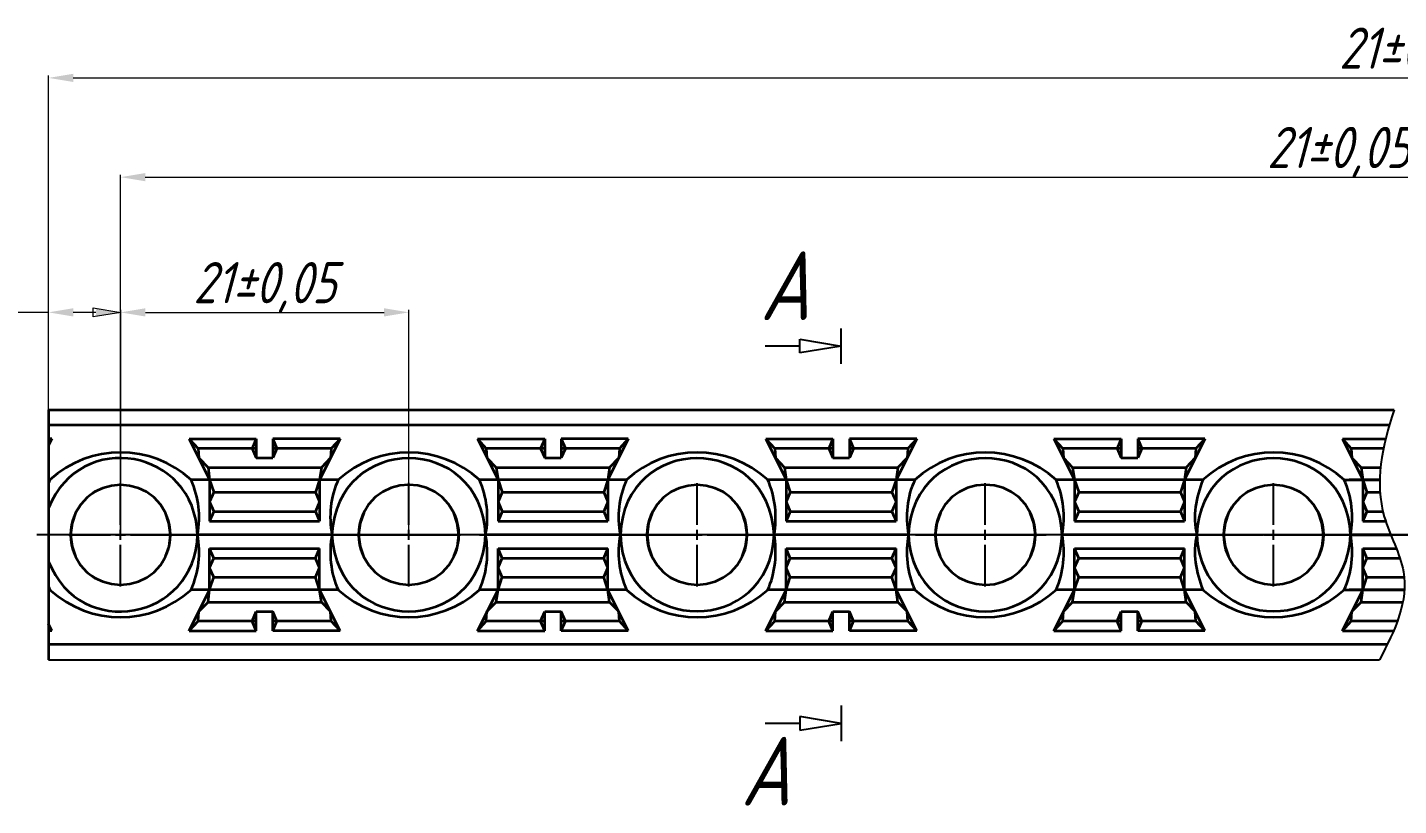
# Model space of a CAD drawing. Header units: millimetres. Extents: x 937859 to 970574, y 987894 to 996517.
# Drawn here: x 961983 to 962082.8, y 989675.7 to 989732.4 of the extents above; entities that cross this region are included whole.
import ezdxf

# ---------------------------------------------------------------- set-up
doc = ezdxf.new("R2010")
doc.units = ezdxf.units.MM
doc.header["$LTSCALE"] = 0.5
doc.linetypes.add('CENTER2', pattern=[28.575, 19.05, -3.175, 3.175, -3.175])
doc.layers.add('layer 1', color=7, linetype='Continuous')
doc.styles.get("Standard").update_dxf_attribs({"font": 'GOST_A.TTF', "oblique": 15})

msp = doc.modelspace()

# ---------------------------------------------------------------- linework, layer by layer
at = {"lineweight": 5}
for p, q in [((961984.508, 989695.514), (961984.508, 989728.907)), ((961986.308, 989728.727), (962192.57, 989728.727)), ((961989.747, 989695.52), (961989.747, 989721.677)), ((961991.547, 989721.497), (962176.843, 989721.497)), ((961984.508, 989711.651), (961975.422, 989711.651)), ((961984.508, 989695.514), (961984.508, 989711.831)), ((961987.958, 989711.651), (961986.308, 989711.651)), ((961987.758, 989711.985), (961989.758, 989711.651)), ((961987.758, 989711.318), (961987.758, 989711.985)), ((961989.758, 989711.651), (961987.758, 989711.318)), ((961989.758, 989695.52), (961989.758, 989711.831)), ((961989.758, 989695.52), (961989.758, 989711.831)), ((961991.558, 989711.651), (962008.935, 989711.651)), ((962010.735, 989695.52), (962010.735, 989711.831))]:
    msp.add_line(p, q, dxfattribs=at)
for p, q in [((962042.212, 989707.903), (962042.212, 989710.488)), ((962039.212, 989709.696), (962042.212, 989709.196)), ((962039.212, 989708.696), (962039.212, 989709.696)), ((962039.212, 989709.196), (962036.695, 989709.196)), ((962042.212, 989709.196), (962039.212, 989708.696)), ((962195.482, 989695.457), (961983.659, 989695.457)), ((961984.508, 989686.356), (962081.405, 989686.356)), ((962042.212, 989683.011), (962042.212, 989680.426)), ((962042.212, 989683.011), (962042.212, 989680.426)), ((962039.212, 989681.719), (962036.695, 989681.719)), ((962042.212, 989681.719), (962039.212, 989682.219)), ((962039.212, 989682.219), (962039.212, 989681.219)), ((962039.212, 989681.219), (962042.212, 989681.719))]:
    msp.add_line(p, q)
at = {"linetype": 'CENTER2'}
for p, q in [((961989.748, 989696.179), (961989.748, 989699.213)), ((962010.735, 989696.188), (962010.735, 989699.231)), ((962031.725, 989696.182), (962031.725, 989699.225)), ((962052.713, 989696.182), (962052.713, 989699.225)), ((962073.702, 989696.182), (962073.702, 989699.225)), ((961985.986, 989695.451), (961989.019, 989695.451)), ((961990.476, 989695.451), (962195.609, 989695.451)), ((962006.961, 989695.457), (962010.004, 989695.457)), ((962011.466, 989695.457), (962014.509, 989695.457)), ((962027.95, 989695.451), (962030.994, 989695.451)), ((962032.455, 989695.451), (962035.499, 989695.451)), ((962048.939, 989695.451), (962051.983, 989695.451)), ((962053.444, 989695.451), (962056.488, 989695.451)), ((962069.927, 989695.451), (962072.971, 989695.451)), ((962074.432, 989695.451), (962077.476, 989695.451)), ((961989.748, 989691.689), (961989.748, 989694.723)), ((962010.735, 989691.683), (962010.735, 989694.726)), ((962031.725, 989691.677), (962031.725, 989694.72)), ((962052.713, 989691.677), (962052.713, 989694.72)), ((962073.702, 989691.677), (962073.702, 989694.72))]:
    msp.add_line(p, q, dxfattribs=at)
at = {"linetype": 'Continuous'}
for p, q in [((961989.383, 989695.451), (961990.112, 989695.451)), ((961989.748, 989695.087), (961989.748, 989695.815)), ((962010.37, 989695.457), (962011.101, 989695.457)), ((962010.735, 989695.092), (962010.735, 989695.823)), ((962031.359, 989695.451), (962032.09, 989695.451)), ((962031.725, 989695.086), (962031.725, 989695.817)), ((962052.348, 989695.451), (962053.079, 989695.451)), ((962052.713, 989695.086), (962052.713, 989695.817)), ((962073.336, 989695.451), (962074.067, 989695.451)), ((962073.702, 989695.086), (962073.702, 989695.817))]:
    msp.add_line(p, q, dxfattribs=at)
for centre, radius in [((961989.748, 989695.451), 3.642), ((962010.735, 989695.457), 3.654), ((962031.725, 989695.451), 3.654), ((962052.713, 989695.451), 3.654), ((962073.702, 989695.451), 3.654)]:
    msp.add_circle(centre, radius)
msp.add_open_spline([(962082.47, 989704.546), (962081.603, 989701.901), (962080.722, 989697.876), (962084.14, 989692.002), (962082.565, 989688.507), (962081.405, 989686.356)], degree=3, knots=[2.289354, 2.289354, 2.289354, 2.289354, 10.200213, 14.429914, 21.153421, 21.153421, 21.153421, 21.153421])
at = {"lineweight": 5}
for points in [[(961986.308, 989729.027), (961986.308, 989728.427), (961984.508, 989728.727)], [(961991.547, 989721.797), (961991.547, 989721.197), (961989.747, 989721.497)], [(961986.308, 989711.951), (961986.308, 989711.351), (961984.508, 989711.651)], [(961987.958, 989711.951), (961987.958, 989711.351), (961989.758, 989711.651)], [(961991.558, 989711.951), (961991.558, 989711.351), (961989.758, 989711.651)], [(962008.935, 989711.951), (962008.935, 989711.351), (962010.735, 989711.651)]]:
    msp.add_solid(points, dxfattribs=at)
at = {"layer": 'layer 1', "lineweight": 35}
for points in [[(961984.508, 989704.546), (961984.508, 989704.546), (961984.508, 989695.451), (961984.508, 989686.356)], [(961984.508, 989704.546), (961984.508, 989704.546), (962059.031, 989704.546), (962082.47, 989704.546)], [(962082.126, 989703.436), (962058.31, 989703.436), (961984.508, 989703.436), (961984.508, 989703.436)], [(962082.126, 989703.436), (962058.31, 989703.436), (961984.508, 989703.436), (961984.508, 989703.436)], [(961984.74, 989702.442), (961984.74, 989702.442), (961984.508, 989702.442), (961984.508, 989702.442)], [(961984.74, 989702.442), (961984.74, 989702.442), (961984.508, 989702.187), (961984.508, 989702.187)], [(961984.74, 989702.442), (961984.74, 989702.442), (961984.508, 989701.956), (961984.508, 989701.956)], [(961994.754, 989702.442), (961994.754, 989702.442), (961999.634, 989702.442), (961999.634, 989702.442)], [(961994.754, 989702.442), (961994.754, 989702.442), (961995.402, 989701.748), (961995.402, 989701.748)], [(961994.754, 989702.442), (961994.754, 989702.442), (961996.234, 989699.458), (961996.234, 989699.458)], [(961999.634, 989702.442), (961999.634, 989702.442), (961999.333, 989701.748), (961999.333, 989701.748)], [(961999.634, 989702.442), (961999.634, 989702.442), (961999.634, 989701.054), (961999.634, 989701.054)], [(962005.74, 989702.442), (962005.74, 989702.442), (962000.836, 989702.442), (962000.836, 989702.442)], [(962000.836, 989702.442), (962000.836, 989702.442), (962000.836, 989701.054), (962000.836, 989701.054)], [(962000.836, 989702.442), (962000.836, 989702.442), (962001.137, 989701.748), (962001.137, 989701.748)], [(962005.74, 989702.442), (962005.74, 989702.442), (962004.236, 989699.458), (962004.236, 989699.458)], [(962005.74, 989702.442), (962005.74, 989702.442), (962005.092, 989701.748), (962005.092, 989701.748)], [(962016.332, 989695.457), (962015.957, 989702.89), (962005.516, 989702.883), (962005.138, 989695.457)], [(962015.731, 989702.442), (962015.731, 989702.442), (962020.634, 989702.442), (962020.634, 989702.442)], [(962015.731, 989702.442), (962015.731, 989702.442), (962016.378, 989701.748), (962016.378, 989701.748)], [(962015.731, 989702.442), (962015.731, 989702.442), (962017.234, 989699.458), (962017.234, 989699.458)], [(962020.634, 989702.442), (962020.634, 989702.442), (962020.333, 989701.748), (962020.333, 989701.748)], [(962020.634, 989702.442), (962020.634, 989702.442), (962020.634, 989701.054), (962020.634, 989701.054)], [(962026.716, 989702.442), (962026.716, 989702.442), (962021.837, 989702.442), (962021.837, 989702.442)], [(962021.837, 989702.442), (962021.837, 989702.442), (962021.837, 989701.054), (962021.837, 989701.054)], [(962021.837, 989702.442), (962021.837, 989702.442), (962022.137, 989701.748), (962022.137, 989701.748)], [(962026.716, 989702.442), (962026.716, 989702.442), (962025.236, 989699.458), (962025.236, 989699.458)], [(962026.716, 989702.442), (962026.716, 989702.442), (962026.069, 989701.748), (962026.069, 989701.748)], [(962037.332, 989695.457), (962036.985, 989702.876), (962026.444, 989702.886), (962026.138, 989695.457)], [(962036.731, 989702.442), (962036.731, 989702.442), (962041.611, 989702.442), (962041.611, 989702.442)], [(962036.731, 989702.442), (962036.731, 989702.442), (962037.378, 989701.748), (962037.378, 989701.748)], [(962036.731, 989702.442), (962036.731, 989702.442), (962038.211, 989699.458), (962038.211, 989699.458)], [(962041.611, 989702.442), (962041.611, 989702.442), (962041.31, 989701.748), (962041.31, 989701.748)], [(962041.611, 989702.442), (962041.611, 989702.442), (962041.611, 989701.054), (962041.611, 989701.054)], [(962047.717, 989702.442), (962047.717, 989702.442), (962042.813, 989702.442), (962042.813, 989702.442)], [(962042.813, 989702.442), (962042.813, 989702.442), (962042.813, 989701.054), (962042.813, 989701.054)], [(962042.813, 989702.442), (962042.813, 989702.442), (962043.114, 989701.748), (962043.114, 989701.748)], [(962047.717, 989702.442), (962047.717, 989702.442), (962046.213, 989699.458), (962046.213, 989699.458)], [(962047.717, 989702.442), (962047.717, 989702.442), (962047.069, 989701.748), (962047.069, 989701.748)], [(962058.309, 989695.457), (962057.946, 989702.896), (962047.483, 989702.876), (962047.115, 989695.457)], [(962057.708, 989702.442), (962057.708, 989702.442), (962062.611, 989702.442), (962062.611, 989702.442)], [(962057.708, 989702.442), (962057.708, 989702.442), (962058.355, 989701.748), (962058.355, 989701.748)], [(962057.708, 989702.442), (962057.708, 989702.442), (962059.211, 989699.458), (962059.211, 989699.458)], [(962062.611, 989702.442), (962062.611, 989702.442), (962062.31, 989701.748), (962062.31, 989701.748)], [(962062.611, 989702.442), (962062.611, 989702.442), (962062.611, 989701.054), (962062.611, 989701.054)], [(962068.693, 989702.442), (962068.693, 989702.442), (962063.814, 989702.442), (962063.814, 989702.442)], [(962063.814, 989702.442), (962063.814, 989702.442), (962063.814, 989701.054), (962063.814, 989701.054)], [(962063.814, 989702.442), (962063.814, 989702.442), (962064.114, 989701.748), (962064.114, 989701.748)], [(962068.693, 989702.442), (962068.693, 989702.442), (962067.213, 989699.458), (962067.213, 989699.458)], [(962068.693, 989702.442), (962068.693, 989702.442), (962068.046, 989701.748), (962068.046, 989701.748)], [(962079.309, 989695.457), (962078.962, 989702.876), (962068.421, 989702.886), (962068.115, 989695.457)], [(962078.708, 989702.442), (962078.708, 989702.442), (962080.456, 989702.442), (962081.859, 989702.442)], [(962078.708, 989702.442), (962078.708, 989702.442), (962079.355, 989701.748), (962079.355, 989701.748)], [(962078.708, 989702.442), (962078.708, 989702.442), (962080.188, 989699.458), (962080.188, 989699.458)], [(961994.893, 989699.458), (961991.968, 989702.113), (961987.525, 989702.113), (961984.601, 989699.458)], [(961995.402, 989701.748), (961995.402, 989701.748), (961995.448, 989701.054), (961995.448, 989701.054)], [(961999.634, 989701.748), (961999.634, 989701.748), (961995.402, 989701.748), (961995.402, 989701.748)], [(961999.333, 989701.748), (961999.333, 989701.748), (961999.634, 989701.054), (961999.634, 989701.054)], [(962005.092, 989701.748), (962005.092, 989701.748), (962000.836, 989701.748), (962000.836, 989701.748)], [(962001.137, 989701.748), (962001.137, 989701.748), (962000.836, 989701.054), (962000.836, 989701.054)], [(962005.092, 989701.748), (962005.092, 989701.748), (962005.046, 989701.054), (962005.046, 989701.054)], [(962015.893, 989699.458), (962012.967, 989702.096), (962008.515, 989702.126), (962005.601, 989699.458)], [(962016.378, 989701.748), (962016.378, 989701.748), (962016.425, 989701.054), (962016.425, 989701.054)], [(962020.634, 989701.748), (962020.634, 989701.748), (962016.378, 989701.748), (962016.378, 989701.748)], [(962020.333, 989701.748), (962020.333, 989701.748), (962020.634, 989701.054), (962020.634, 989701.054)], [(962026.069, 989701.748), (962026.069, 989701.748), (962021.837, 989701.748), (962021.837, 989701.748)], [(962022.137, 989701.748), (962022.137, 989701.748), (962021.837, 989701.054), (962021.837, 989701.054)], [(962026.069, 989701.748), (962026.069, 989701.748), (962026.023, 989701.054), (962026.023, 989701.054)], [(962036.87, 989699.458), (962033.945, 989702.113), (962029.502, 989702.113), (962026.578, 989699.458)], [(962037.378, 989701.748), (962037.378, 989701.748), (962037.425, 989701.054), (962037.425, 989701.054)], [(962041.611, 989701.748), (962041.611, 989701.748), (962037.378, 989701.748), (962037.378, 989701.748)], [(962041.31, 989701.748), (962041.31, 989701.748), (962041.611, 989701.054), (962041.611, 989701.054)], [(962047.069, 989701.748), (962047.069, 989701.748), (962042.813, 989701.748), (962042.813, 989701.748)], [(962043.114, 989701.748), (962043.114, 989701.748), (962042.813, 989701.054), (962042.813, 989701.054)], [(962047.069, 989701.748), (962047.069, 989701.748), (962047.023, 989701.054), (962047.023, 989701.054)], [(962057.87, 989699.458), (962054.944, 989702.096), (962050.491, 989702.126), (962047.578, 989699.458)], [(962058.355, 989701.748), (962058.355, 989701.748), (962058.402, 989701.054), (962058.402, 989701.054)], [(962062.611, 989701.748), (962062.611, 989701.748), (962058.355, 989701.748), (962058.355, 989701.748)], [(962062.31, 989701.748), (962062.31, 989701.748), (962062.611, 989701.054), (962062.611, 989701.054)], [(962068.046, 989701.748), (962068.046, 989701.748), (962063.814, 989701.748), (962063.814, 989701.748)], [(962064.114, 989701.748), (962064.114, 989701.748), (962063.814, 989701.054), (962063.814, 989701.054)], [(962068.046, 989701.748), (962068.046, 989701.748), (962068, 989701.054), (962068, 989701.054)], [(962078.847, 989699.458), (962075.922, 989702.113), (962071.479, 989702.113), (962068.555, 989699.458)], [(962079.355, 989701.748), (962079.355, 989701.748), (962079.402, 989701.054), (962079.402, 989701.054)], [(962081.704, 989701.748), (962080.574, 989701.748), (962079.355, 989701.748), (962079.355, 989701.748)], [(961993.389, 989695.457), (961993.161, 989700.289), (961986.344, 989700.303), (961986.104, 989695.457)], [(961995.448, 989701.054), (961995.448, 989701.054), (961996.118, 989700.36), (961996.118, 989700.36)], [(961996.118, 989700.36), (961996.118, 989700.36), (962004.375, 989700.36), (962004.375, 989700.36)], [(961996.118, 989700.36), (961996.118, 989700.36), (961996.234, 989699.458), (961996.234, 989699.458)], [(961999.634, 989701.054), (961999.634, 989701.054), (962000.836, 989701.054), (962000.836, 989701.054)], [(962004.375, 989700.36), (962004.375, 989700.36), (962004.236, 989699.458), (962004.236, 989699.458)], [(962005.046, 989701.054), (962005.046, 989701.054), (962004.375, 989700.36), (962004.375, 989700.36)], [(962014.389, 989695.457), (962014.119, 989700.308), (962007.351, 989700.308), (962007.081, 989695.457)], [(962016.425, 989701.054), (962016.425, 989701.054), (962017.095, 989700.36), (962017.095, 989700.36)], [(962017.095, 989700.36), (962017.095, 989700.36), (962025.352, 989700.36), (962025.352, 989700.36)], [(962017.095, 989700.36), (962017.095, 989700.36), (962017.234, 989699.458), (962017.234, 989699.458)], [(962020.634, 989701.054), (962020.634, 989701.054), (962021.837, 989701.054), (962021.837, 989701.054)], [(962025.352, 989700.36), (962025.352, 989700.36), (962025.236, 989699.458), (962025.236, 989699.458)], [(962026.023, 989701.054), (962026.023, 989701.054), (962025.352, 989700.36), (962025.352, 989700.36)], [(962035.366, 989695.457), (962035.138, 989700.289), (962028.321, 989700.303), (962028.081, 989695.457)], [(962037.425, 989701.054), (962037.425, 989701.054), (962038.095, 989700.36), (962038.095, 989700.36)], [(962038.095, 989700.36), (962038.095, 989700.36), (962046.352, 989700.36), (962046.352, 989700.36)], [(962038.095, 989700.36), (962038.095, 989700.36), (962038.211, 989699.458), (962038.211, 989699.458)], [(962041.611, 989701.054), (962041.611, 989701.054), (962042.813, 989701.054), (962042.813, 989701.054)], [(962046.352, 989700.36), (962046.352, 989700.36), (962046.213, 989699.458), (962046.213, 989699.458)], [(962047.023, 989701.054), (962047.023, 989701.054), (962046.352, 989700.36), (962046.352, 989700.36)], [(962056.366, 989695.457), (962056.091, 989700.314), (962049.337, 989700.303), (962049.058, 989695.457)], [(962058.402, 989701.054), (962058.402, 989701.054), (962059.072, 989700.36), (962059.072, 989700.36)], [(962059.072, 989700.36), (962059.072, 989700.36), (962067.329, 989700.36), (962067.329, 989700.36)], [(962059.072, 989700.36), (962059.072, 989700.36), (962059.211, 989699.458), (962059.211, 989699.458)], [(962062.611, 989701.054), (962062.611, 989701.054), (962063.814, 989701.054), (962063.814, 989701.054)], [(962067.329, 989700.36), (962067.329, 989700.36), (962067.213, 989699.458), (962067.213, 989699.458)], [(962068, 989701.054), (962068, 989701.054), (962067.329, 989700.36), (962067.329, 989700.36)], [(962077.343, 989695.457), (962077.115, 989700.289), (962070.298, 989700.303), (962070.058, 989695.457)], [(962079.402, 989701.054), (962079.402, 989701.054), (962080.072, 989700.36), (962080.072, 989700.36)], [(962080.072, 989700.36), (962080.072, 989700.36), (962080.645, 989700.36), (962081.488, 989700.36)], [(962080.072, 989700.36), (962080.072, 989700.36), (962080.188, 989699.458), (962080.188, 989699.458)], [(961984.601, 989699.458), (961984.601, 989699.458), (961984.508, 989699.204), (961984.508, 989699.204)], [(962005.601, 989699.458), (962005.601, 989699.458), (961994.893, 989699.458), (961994.893, 989699.458)], [(961995.355, 989695.457), (961995.618, 989696.89), (961995.431, 989698.116), (961994.893, 989699.458)], [(962005.231, 989699.458), (962005.231, 989699.458), (961995.24, 989699.458), (961995.24, 989699.458)], [(961996.234, 989699.458), (961996.234, 989699.458), (961996.234, 989696.452), (961996.234, 989696.452)], [(961996.234, 989699.458), (961996.234, 989699.458), (961996.535, 989698.556), (961996.535, 989698.556)], [(962004.236, 989699.458), (962004.236, 989699.458), (962003.936, 989698.556), (962003.936, 989698.556)], [(962004.236, 989699.458), (962004.236, 989699.458), (962004.236, 989696.452), (962004.236, 989696.452)], [(962005.601, 989699.458), (962005.021, 989698.221), (962004.898, 989696.793), (962005.138, 989695.457)], [(962026.578, 989699.458), (962026.578, 989699.458), (962015.893, 989699.458), (962015.893, 989699.458)], [(962016.332, 989695.457), (962016.582, 989696.797), (962016.427, 989698.205), (962015.893, 989699.458)], [(962026.231, 989699.458), (962026.231, 989699.458), (962016.24, 989699.458), (962016.24, 989699.458)], [(962017.234, 989699.458), (962017.234, 989699.458), (962017.234, 989696.452), (962017.234, 989696.452)], [(962017.234, 989699.458), (962017.234, 989699.458), (962017.535, 989698.556), (962017.535, 989698.556)], [(962025.236, 989699.458), (962025.236, 989699.458), (962024.936, 989698.556), (962024.936, 989698.556)], [(962025.236, 989699.458), (962025.236, 989699.458), (962025.236, 989696.452), (962025.236, 989696.452)], [(962026.578, 989699.458), (962026.062, 989698.189), (962025.82, 989696.809), (962026.138, 989695.457)], [(962047.578, 989699.458), (962047.578, 989699.458), (962036.87, 989699.458), (962036.87, 989699.458)], [(962037.332, 989695.457), (962037.588, 989696.724), (962037.411, 989698.286), (962036.87, 989699.458)], [(962047.208, 989699.458), (962047.208, 989699.458), (962037.217, 989699.458), (962037.217, 989699.458)], [(962038.211, 989699.458), (962038.211, 989699.458), (962038.211, 989696.452), (962038.211, 989696.452)], [(962038.211, 989699.458), (962038.211, 989699.458), (962038.512, 989698.556), (962038.512, 989698.556)], [(962046.213, 989699.458), (962046.213, 989699.458), (962045.913, 989698.556), (962045.913, 989698.556)], [(962046.213, 989699.458), (962046.213, 989699.458), (962046.213, 989696.452), (962046.213, 989696.452)], [(962047.578, 989699.458), (962046.998, 989698.221), (962046.875, 989696.793), (962047.115, 989695.457)], [(962058.309, 989695.457), (962058.559, 989696.797), (962058.404, 989698.205), (962057.87, 989699.458)], [(962068.555, 989699.458), (962068.555, 989699.458), (962057.87, 989699.458), (962057.87, 989699.458)], [(962068.208, 989699.458), (962068.208, 989699.458), (962058.217, 989699.458), (962058.217, 989699.458)], [(962059.211, 989699.458), (962059.211, 989699.458), (962059.211, 989696.452), (962059.211, 989696.452)], [(962059.211, 989699.458), (962059.211, 989699.458), (962059.512, 989698.556), (962059.512, 989698.556)], [(962067.213, 989699.458), (962067.213, 989699.458), (962066.913, 989698.556), (962066.913, 989698.556)], [(962067.213, 989699.458), (962067.213, 989699.458), (962067.213, 989696.452), (962067.213, 989696.452)], [(962068.555, 989699.458), (962068.039, 989698.189), (962067.797, 989696.809), (962068.115, 989695.457)], [(962079.309, 989695.457), (962079.565, 989696.724), (962079.388, 989698.286), (962078.847, 989699.458)], [(962078.847, 989699.458), (962078.847, 989699.458), (962079.943, 989699.458), (962081.43, 989699.458)], [(962081.43, 989699.458), (962080.13, 989699.458), (962079.193, 989699.458), (962079.193, 989699.458)], [(962080.188, 989699.458), (962080.188, 989699.458), (962080.188, 989696.452), (962080.188, 989696.452)], [(962080.188, 989699.458), (962080.188, 989699.458), (962080.489, 989698.556), (962080.489, 989698.556)], [(961996.535, 989698.556), (961996.535, 989698.556), (961996.234, 989697.862), (961996.234, 989697.862)], [(961996.535, 989698.556), (961996.535, 989698.556), (962003.936, 989698.556), (962003.936, 989698.556)], [(962003.936, 989698.556), (962003.936, 989698.556), (962004.236, 989697.862), (962004.236, 989697.862)], [(962017.535, 989698.556), (962017.535, 989698.556), (962017.234, 989697.862), (962017.234, 989697.862)], [(962017.535, 989698.556), (962017.535, 989698.556), (962024.936, 989698.556), (962024.936, 989698.556)], [(962024.936, 989698.556), (962024.936, 989698.556), (962025.236, 989697.862), (962025.236, 989697.862)], [(962038.512, 989698.556), (962038.512, 989698.556), (962038.211, 989697.862), (962038.211, 989697.862)], [(962038.512, 989698.556), (962038.512, 989698.556), (962045.913, 989698.556), (962045.913, 989698.556)], [(962045.913, 989698.556), (962045.913, 989698.556), (962046.213, 989697.862), (962046.213, 989697.862)], [(962059.512, 989698.556), (962059.512, 989698.556), (962059.211, 989697.862), (962059.211, 989697.862)], [(962059.512, 989698.556), (962059.512, 989698.556), (962066.913, 989698.556), (962066.913, 989698.556)], [(962066.913, 989698.556), (962066.913, 989698.556), (962067.213, 989697.862), (962067.213, 989697.862)], [(962080.489, 989698.556), (962080.489, 989698.556), (962080.188, 989697.862), (962080.188, 989697.862)], [(962080.489, 989698.556), (962080.489, 989698.556), (962080.865, 989698.556), (962081.449, 989698.556)], [(961996.234, 989697.862), (961996.234, 989697.862), (961996.535, 989697.145), (961996.535, 989697.145)], [(962004.236, 989697.862), (962004.236, 989697.862), (962003.936, 989697.145), (962003.936, 989697.145)], [(962017.234, 989697.862), (962017.234, 989697.862), (962017.535, 989697.145), (962017.535, 989697.145)], [(962025.236, 989697.862), (962025.236, 989697.862), (962024.936, 989697.145), (962024.936, 989697.145)], [(962038.211, 989697.862), (962038.211, 989697.862), (962038.512, 989697.145), (962038.512, 989697.145)], [(962046.213, 989697.862), (962046.213, 989697.862), (962045.913, 989697.145), (962045.913, 989697.145)], [(962059.211, 989697.862), (962059.211, 989697.862), (962059.512, 989697.145), (962059.512, 989697.145)], [(962067.213, 989697.862), (962067.213, 989697.862), (962066.913, 989697.145), (962066.913, 989697.145)], [(962080.188, 989697.862), (962080.188, 989697.862), (962080.489, 989697.145), (962080.489, 989697.145)], [(961996.535, 989697.145), (961996.535, 989697.145), (961996.234, 989696.452), (961996.234, 989696.452)], [(961996.234, 989696.452), (961996.234, 989696.452), (962004.236, 989696.452), (962004.236, 989696.452)], [(961996.535, 989697.145), (961996.535, 989697.145), (962003.936, 989697.145), (962003.936, 989697.145)], [(962003.936, 989697.145), (962003.936, 989697.145), (962004.236, 989696.452), (962004.236, 989696.452)], [(962017.535, 989697.145), (962017.535, 989697.145), (962017.234, 989696.452), (962017.234, 989696.452)], [(962017.234, 989696.452), (962017.234, 989696.452), (962025.236, 989696.452), (962025.236, 989696.452)], [(962017.535, 989697.145), (962017.535, 989697.145), (962024.936, 989697.145), (962024.936, 989697.145)], [(962024.936, 989697.145), (962024.936, 989697.145), (962025.236, 989696.452), (962025.236, 989696.452)], [(962038.512, 989697.145), (962038.512, 989697.145), (962038.211, 989696.452), (962038.211, 989696.452)], [(962038.211, 989696.452), (962038.211, 989696.452), (962046.213, 989696.452), (962046.213, 989696.452)], [(962038.512, 989697.145), (962038.512, 989697.145), (962045.913, 989697.145), (962045.913, 989697.145)], [(962045.913, 989697.145), (962045.913, 989697.145), (962046.213, 989696.452), (962046.213, 989696.452)], [(962059.512, 989697.145), (962059.512, 989697.145), (962059.211, 989696.452), (962059.211, 989696.452)], [(962059.211, 989696.452), (962059.211, 989696.452), (962067.213, 989696.452), (962067.213, 989696.452)], [(962059.512, 989697.145), (962059.512, 989697.145), (962066.913, 989697.145), (962066.913, 989697.145)], [(962066.913, 989697.145), (962066.913, 989697.145), (962067.213, 989696.452), (962067.213, 989696.452)], [(962080.489, 989697.145), (962080.489, 989697.145), (962080.188, 989696.452), (962080.188, 989696.452)], [(962080.188, 989696.452), (962080.188, 989696.452), (962080.881, 989696.452), (962081.859, 989696.452)], [(962080.489, 989697.145), (962080.489, 989697.145), (962080.958, 989697.145), (962081.661, 989697.145)], [(961984.508, 989693.514), (961986.8, 989687.687), (961995.187, 989689.202), (961995.355, 989695.457)], [(961994.893, 989691.456), (961995.432, 989692.746), (961995.616, 989694.077), (961995.355, 989695.457)], [(962005.138, 989695.457), (962005.138, 989695.457), (961995.355, 989695.457), (961995.355, 989695.457)], [(962005.138, 989695.457), (962005.138, 989695.457), (961995.355, 989695.457), (961995.355, 989695.457)], [(962005.138, 989695.457), (962004.897, 989694.213), (962005.027, 989692.598), (962005.601, 989691.456)], [(962015.893, 989691.456), (962016.435, 989692.705), (962016.577, 989694.121), (962016.332, 989695.457)], [(962026.138, 989695.457), (962026.138, 989695.457), (962016.332, 989695.457), (962016.332, 989695.457)], [(962026.138, 989695.457), (962026.138, 989695.457), (962016.332, 989695.457), (962016.332, 989695.457)], [(962026.138, 989695.457), (962025.822, 989694.157), (962026.061, 989692.675), (962026.578, 989691.456)], [(962036.87, 989691.456), (962037.41, 989692.569), (962037.587, 989694.245), (962037.332, 989695.457)], [(962047.115, 989695.457), (962047.115, 989695.457), (962037.332, 989695.457), (962037.332, 989695.457)], [(962047.115, 989695.457), (962047.115, 989695.457), (962037.332, 989695.457), (962037.332, 989695.457)], [(962047.115, 989695.457), (962046.874, 989694.213), (962047.004, 989692.598), (962047.578, 989691.456)], [(962057.87, 989691.456), (962058.412, 989692.705), (962058.554, 989694.121), (962058.309, 989695.457)], [(962068.115, 989695.457), (962068.115, 989695.457), (962058.309, 989695.457), (962058.309, 989695.457)], [(962068.115, 989695.457), (962068.115, 989695.457), (962058.309, 989695.457), (962058.309, 989695.457)], [(962068.115, 989695.457), (962067.799, 989694.157), (962068.038, 989692.675), (962068.555, 989691.456)], [(962078.847, 989691.456), (962079.387, 989692.569), (962079.564, 989694.245), (962079.309, 989695.457)], [(962082.232, 989695.457), (962080.594, 989695.457), (962079.309, 989695.457), (962079.309, 989695.457)], [(962079.309, 989695.457), (962079.309, 989695.457), (962080.585, 989695.457), (962082.232, 989695.457)], [(961996.234, 989691.456), (961996.234, 989691.456), (961996.234, 989694.463), (961996.234, 989694.463)], [(961996.535, 989693.746), (961996.535, 989693.746), (961996.234, 989694.463), (961996.234, 989694.463)], [(961996.234, 989694.463), (961996.234, 989694.463), (962004.236, 989694.463), (962004.236, 989694.463)], [(962003.936, 989693.746), (962003.936, 989693.746), (962004.236, 989694.463), (962004.236, 989694.463)], [(962004.236, 989691.456), (962004.236, 989691.456), (962004.236, 989694.463), (962004.236, 989694.463)], [(962017.234, 989691.456), (962017.234, 989691.456), (962017.234, 989694.463), (962017.234, 989694.463)], [(962017.535, 989693.746), (962017.535, 989693.746), (962017.234, 989694.463), (962017.234, 989694.463)], [(962017.234, 989694.463), (962017.234, 989694.463), (962025.236, 989694.463), (962025.236, 989694.463)], [(962024.936, 989693.746), (962024.936, 989693.746), (962025.236, 989694.463), (962025.236, 989694.463)], [(962025.236, 989691.456), (962025.236, 989691.456), (962025.236, 989694.463), (962025.236, 989694.463)], [(962038.211, 989691.456), (962038.211, 989691.456), (962038.211, 989694.463), (962038.211, 989694.463)], [(962038.512, 989693.746), (962038.512, 989693.746), (962038.211, 989694.463), (962038.211, 989694.463)], [(962038.211, 989694.463), (962038.211, 989694.463), (962046.213, 989694.463), (962046.213, 989694.463)], [(962045.913, 989693.746), (962045.913, 989693.746), (962046.213, 989694.463), (962046.213, 989694.463)], [(962046.213, 989691.456), (962046.213, 989691.456), (962046.213, 989694.463), (962046.213, 989694.463)], [(962059.211, 989691.456), (962059.211, 989691.456), (962059.211, 989694.463), (962059.211, 989694.463)], [(962059.512, 989693.746), (962059.512, 989693.746), (962059.211, 989694.463), (962059.211, 989694.463)], [(962059.211, 989694.463), (962059.211, 989694.463), (962067.213, 989694.463), (962067.213, 989694.463)], [(962066.913, 989693.746), (962066.913, 989693.746), (962067.213, 989694.463), (962067.213, 989694.463)], [(962067.213, 989691.456), (962067.213, 989691.456), (962067.213, 989694.463), (962067.213, 989694.463)], [(962080.188, 989691.456), (962080.188, 989691.456), (962080.188, 989694.463), (962080.188, 989694.463)], [(962080.489, 989693.746), (962080.489, 989693.746), (962080.188, 989694.463), (962080.188, 989694.463)], [(962080.188, 989694.463), (962080.188, 989694.463), (962081.269, 989694.463), (962082.637, 989694.463)], [(961996.234, 989693.052), (961996.234, 989693.052), (961996.535, 989693.746), (961996.535, 989693.746)], [(961996.535, 989693.746), (961996.535, 989693.746), (962003.936, 989693.746), (962003.936, 989693.746)], [(962004.236, 989693.052), (962004.236, 989693.052), (962003.936, 989693.746), (962003.936, 989693.746)], [(962017.234, 989693.052), (962017.234, 989693.052), (962017.535, 989693.746), (962017.535, 989693.746)], [(962017.535, 989693.746), (962017.535, 989693.746), (962024.936, 989693.746), (962024.936, 989693.746)], [(962025.236, 989693.052), (962025.236, 989693.052), (962024.936, 989693.746), (962024.936, 989693.746)], [(962038.211, 989693.052), (962038.211, 989693.052), (962038.512, 989693.746), (962038.512, 989693.746)], [(962038.512, 989693.746), (962038.512, 989693.746), (962045.913, 989693.746), (962045.913, 989693.746)], [(962046.213, 989693.052), (962046.213, 989693.052), (962045.913, 989693.746), (962045.913, 989693.746)], [(962059.211, 989693.052), (962059.211, 989693.052), (962059.512, 989693.746), (962059.512, 989693.746)], [(962059.512, 989693.746), (962059.512, 989693.746), (962066.913, 989693.746), (962066.913, 989693.746)], [(962067.213, 989693.052), (962067.213, 989693.052), (962066.913, 989693.746), (962066.913, 989693.746)], [(962080.188, 989693.052), (962080.188, 989693.052), (962080.489, 989693.746), (962080.489, 989693.746)], [(962080.489, 989693.746), (962080.489, 989693.746), (962081.567, 989693.746), (962082.901, 989693.746)], [(961996.535, 989692.358), (961996.535, 989692.358), (961996.234, 989693.052), (961996.234, 989693.052)], [(961996.234, 989691.456), (961996.234, 989691.456), (961996.535, 989692.358), (961996.535, 989692.358)], [(961996.535, 989692.358), (961996.535, 989692.358), (962003.936, 989692.358), (962003.936, 989692.358)], [(962003.936, 989692.358), (962003.936, 989692.358), (962004.236, 989693.052), (962004.236, 989693.052)], [(962004.236, 989691.456), (962004.236, 989691.456), (962003.936, 989692.358), (962003.936, 989692.358)], [(962017.535, 989692.358), (962017.535, 989692.358), (962017.234, 989693.052), (962017.234, 989693.052)], [(962017.234, 989691.456), (962017.234, 989691.456), (962017.535, 989692.358), (962017.535, 989692.358)], [(962017.535, 989692.358), (962017.535, 989692.358), (962024.936, 989692.358), (962024.936, 989692.358)], [(962024.936, 989692.358), (962024.936, 989692.358), (962025.236, 989693.052), (962025.236, 989693.052)], [(962025.236, 989691.456), (962025.236, 989691.456), (962024.936, 989692.358), (962024.936, 989692.358)], [(962038.512, 989692.358), (962038.512, 989692.358), (962038.211, 989693.052), (962038.211, 989693.052)], [(962038.211, 989691.456), (962038.211, 989691.456), (962038.512, 989692.358), (962038.512, 989692.358)], [(962038.512, 989692.358), (962038.512, 989692.358), (962045.913, 989692.358), (962045.913, 989692.358)], [(962045.913, 989692.358), (962045.913, 989692.358), (962046.213, 989693.052), (962046.213, 989693.052)], [(962046.213, 989691.456), (962046.213, 989691.456), (962045.913, 989692.358), (962045.913, 989692.358)], [(962059.512, 989692.358), (962059.512, 989692.358), (962059.211, 989693.052), (962059.211, 989693.052)], [(962059.211, 989691.456), (962059.211, 989691.456), (962059.512, 989692.358), (962059.512, 989692.358)], [(962059.512, 989692.358), (962059.512, 989692.358), (962066.913, 989692.358), (962066.913, 989692.358)], [(962066.913, 989692.358), (962066.913, 989692.358), (962067.213, 989693.052), (962067.213, 989693.052)], [(962067.213, 989691.456), (962067.213, 989691.456), (962066.913, 989692.358), (962066.913, 989692.358)], [(962080.489, 989692.358), (962080.489, 989692.358), (962080.188, 989693.052), (962080.188, 989693.052)], [(962080.188, 989691.456), (962080.188, 989691.456), (962080.489, 989692.358), (962080.489, 989692.358)], [(962080.489, 989692.358), (962080.489, 989692.358), (962081.74, 989692.358), (962083.213, 989692.358)], [(961984.508, 989691.687), (961984.508, 989691.687), (961984.601, 989691.456), (961984.601, 989691.456)], [(961984.601, 989691.456), (961987.602, 989688.781), (961991.891, 989688.781), (961994.893, 989691.456)], [(961994.754, 989688.449), (961994.754, 989688.449), (961996.234, 989691.456), (961996.234, 989691.456)], [(962005.601, 989691.456), (962005.601, 989691.456), (961994.893, 989691.456), (961994.893, 989691.456)], [(962005.231, 989691.456), (962005.231, 989691.456), (961995.24, 989691.456), (961995.24, 989691.456)], [(961996.118, 989690.554), (961996.118, 989690.554), (961996.234, 989691.456), (961996.234, 989691.456)], [(962004.375, 989690.554), (962004.375, 989690.554), (962004.236, 989691.456), (962004.236, 989691.456)], [(962005.74, 989688.449), (962005.74, 989688.449), (962004.236, 989691.456), (962004.236, 989691.456)], [(962005.601, 989691.456), (962008.552, 989688.771), (962012.93, 989688.802), (962015.893, 989691.456)], [(962015.731, 989688.449), (962015.731, 989688.449), (962017.234, 989691.456), (962017.234, 989691.456)], [(962026.578, 989691.456), (962026.578, 989691.456), (962015.893, 989691.456), (962015.893, 989691.456)], [(962026.231, 989691.456), (962026.231, 989691.456), (962016.24, 989691.456), (962016.24, 989691.456)], [(962017.095, 989690.554), (962017.095, 989690.554), (962017.234, 989691.456), (962017.234, 989691.456)], [(962025.352, 989690.554), (962025.352, 989690.554), (962025.236, 989691.456), (962025.236, 989691.456)], [(962026.716, 989688.449), (962026.716, 989688.449), (962025.236, 989691.456), (962025.236, 989691.456)], [(962026.578, 989691.456), (962029.579, 989688.781), (962033.868, 989688.781), (962036.87, 989691.456)], [(962036.731, 989688.449), (962036.731, 989688.449), (962038.211, 989691.456), (962038.211, 989691.456)], [(962047.578, 989691.456), (962047.578, 989691.456), (962036.87, 989691.456), (962036.87, 989691.456)], [(962047.208, 989691.456), (962047.208, 989691.456), (962037.217, 989691.456), (962037.217, 989691.456)], [(962038.095, 989690.554), (962038.095, 989690.554), (962038.211, 989691.456), (962038.211, 989691.456)], [(962046.352, 989690.554), (962046.352, 989690.554), (962046.213, 989691.456), (962046.213, 989691.456)], [(962047.717, 989688.449), (962047.717, 989688.449), (962046.213, 989691.456), (962046.213, 989691.456)], [(962047.578, 989691.456), (962050.529, 989688.771), (962054.907, 989688.802), (962057.87, 989691.456)], [(962057.708, 989688.449), (962057.708, 989688.449), (962059.211, 989691.456), (962059.211, 989691.456)], [(962068.555, 989691.456), (962068.555, 989691.456), (962057.87, 989691.456), (962057.87, 989691.456)], [(962068.208, 989691.456), (962068.208, 989691.456), (962058.217, 989691.456), (962058.217, 989691.456)], [(962059.072, 989690.554), (962059.072, 989690.554), (962059.211, 989691.456), (962059.211, 989691.456)], [(962067.329, 989690.554), (962067.329, 989690.554), (962067.213, 989691.456), (962067.213, 989691.456)], [(962068.693, 989688.449), (962068.693, 989688.449), (962067.213, 989691.456), (962067.213, 989691.456)], [(962068.555, 989691.456), (962071.556, 989688.781), (962075.845, 989688.781), (962078.847, 989691.456)], [(962078.708, 989688.449), (962078.708, 989688.449), (962080.188, 989691.456), (962080.188, 989691.456)], [(962078.847, 989691.456), (962078.847, 989691.456), (962080.917, 989691.456), (962083.228, 989691.456)], [(962083.228, 989691.456), (962081.089, 989691.456), (962079.193, 989691.456), (962079.193, 989691.456)], [(962080.072, 989690.554), (962080.072, 989690.554), (962080.188, 989691.456), (962080.188, 989691.456)], [(961995.448, 989689.86), (961995.448, 989689.86), (961996.118, 989690.554), (961996.118, 989690.554)], [(961996.118, 989690.554), (961996.118, 989690.554), (962004.375, 989690.554), (962004.375, 989690.554)], [(962005.046, 989689.86), (962005.046, 989689.86), (962004.375, 989690.554), (962004.375, 989690.554)], [(962016.425, 989689.86), (962016.425, 989689.86), (962017.095, 989690.554), (962017.095, 989690.554)], [(962017.095, 989690.554), (962017.095, 989690.554), (962025.352, 989690.554), (962025.352, 989690.554)], [(962026.023, 989689.86), (962026.023, 989689.86), (962025.352, 989690.554), (962025.352, 989690.554)], [(962037.425, 989689.86), (962037.425, 989689.86), (962038.095, 989690.554), (962038.095, 989690.554)], [(962038.095, 989690.554), (962038.095, 989690.554), (962046.352, 989690.554), (962046.352, 989690.554)], [(962047.023, 989689.86), (962047.023, 989689.86), (962046.352, 989690.554), (962046.352, 989690.554)], [(962058.402, 989689.86), (962058.402, 989689.86), (962059.072, 989690.554), (962059.072, 989690.554)], [(962059.072, 989690.554), (962059.072, 989690.554), (962067.329, 989690.554), (962067.329, 989690.554)], [(962068, 989689.86), (962068, 989689.86), (962067.329, 989690.554), (962067.329, 989690.554)], [(962079.402, 989689.86), (962079.402, 989689.86), (962080.072, 989690.554), (962080.072, 989690.554)], [(962080.072, 989690.554), (962080.072, 989690.554), (962081.467, 989690.554), (962083.11, 989690.554)], [(961995.402, 989689.166), (961995.402, 989689.166), (961995.448, 989689.86), (961995.448, 989689.86)], [(961999.333, 989689.166), (961999.333, 989689.166), (961999.634, 989689.86), (961999.634, 989689.86)], [(961999.634, 989689.86), (961999.634, 989689.86), (962000.836, 989689.86), (962000.836, 989689.86)], [(961999.634, 989688.449), (961999.634, 989688.449), (961999.634, 989689.86), (961999.634, 989689.86)], [(962000.836, 989688.449), (962000.836, 989688.449), (962000.836, 989689.86), (962000.836, 989689.86)], [(962001.137, 989689.166), (962001.137, 989689.166), (962000.836, 989689.86), (962000.836, 989689.86)], [(962005.092, 989689.166), (962005.092, 989689.166), (962005.046, 989689.86), (962005.046, 989689.86)], [(962016.378, 989689.166), (962016.378, 989689.166), (962016.425, 989689.86), (962016.425, 989689.86)], [(962020.333, 989689.166), (962020.333, 989689.166), (962020.634, 989689.86), (962020.634, 989689.86)], [(962020.634, 989689.86), (962020.634, 989689.86), (962021.837, 989689.86), (962021.837, 989689.86)], [(962020.634, 989688.449), (962020.634, 989688.449), (962020.634, 989689.86), (962020.634, 989689.86)], [(962021.837, 989688.449), (962021.837, 989688.449), (962021.837, 989689.86), (962021.837, 989689.86)], [(962022.137, 989689.166), (962022.137, 989689.166), (962021.837, 989689.86), (962021.837, 989689.86)], [(962026.069, 989689.166), (962026.069, 989689.166), (962026.023, 989689.86), (962026.023, 989689.86)], [(962037.378, 989689.166), (962037.378, 989689.166), (962037.425, 989689.86), (962037.425, 989689.86)], [(962041.31, 989689.166), (962041.31, 989689.166), (962041.611, 989689.86), (962041.611, 989689.86)], [(962041.611, 989689.86), (962041.611, 989689.86), (962042.813, 989689.86), (962042.813, 989689.86)], [(962041.611, 989688.449), (962041.611, 989688.449), (962041.611, 989689.86), (962041.611, 989689.86)], [(962042.813, 989688.449), (962042.813, 989688.449), (962042.813, 989689.86), (962042.813, 989689.86)], [(962043.114, 989689.166), (962043.114, 989689.166), (962042.813, 989689.86), (962042.813, 989689.86)], [(962047.069, 989689.166), (962047.069, 989689.166), (962047.023, 989689.86), (962047.023, 989689.86)], [(962058.355, 989689.166), (962058.355, 989689.166), (962058.402, 989689.86), (962058.402, 989689.86)], [(962062.31, 989689.166), (962062.31, 989689.166), (962062.611, 989689.86), (962062.611, 989689.86)], [(962062.611, 989689.86), (962062.611, 989689.86), (962063.814, 989689.86), (962063.814, 989689.86)], [(962062.611, 989688.449), (962062.611, 989688.449), (962062.611, 989689.86), (962062.611, 989689.86)], [(962063.814, 989688.449), (962063.814, 989688.449), (962063.814, 989689.86), (962063.814, 989689.86)], [(962064.114, 989689.166), (962064.114, 989689.166), (962063.814, 989689.86), (962063.814, 989689.86)], [(962068.046, 989689.166), (962068.046, 989689.166), (962068, 989689.86), (962068, 989689.86)], [(962079.355, 989689.166), (962079.355, 989689.166), (962079.402, 989689.86), (962079.402, 989689.86)], [(961984.74, 989688.449), (961984.74, 989688.449), (961984.508, 989688.958), (961984.508, 989688.958)], [(961984.74, 989688.449), (961984.74, 989688.449), (961984.508, 989688.727), (961984.508, 989688.727)], [(961984.74, 989688.449), (961984.74, 989688.449), (961984.508, 989688.449), (961984.508, 989688.449)], [(961994.754, 989688.449), (961994.754, 989688.449), (961995.402, 989689.166), (961995.402, 989689.166)], [(961994.754, 989688.449), (961994.754, 989688.449), (961999.634, 989688.449), (961999.634, 989688.449)], [(961999.634, 989689.166), (961999.634, 989689.166), (961995.402, 989689.166), (961995.402, 989689.166)], [(961999.634, 989688.449), (961999.634, 989688.449), (961999.333, 989689.166), (961999.333, 989689.166)], [(962005.092, 989689.166), (962005.092, 989689.166), (962000.836, 989689.166), (962000.836, 989689.166)], [(962000.836, 989688.449), (962000.836, 989688.449), (962001.137, 989689.166), (962001.137, 989689.166)], [(962005.74, 989688.449), (962005.74, 989688.449), (962000.836, 989688.449), (962000.836, 989688.449)], [(962005.74, 989688.449), (962005.74, 989688.449), (962005.092, 989689.166), (962005.092, 989689.166)], [(962015.731, 989688.449), (962015.731, 989688.449), (962016.378, 989689.166), (962016.378, 989689.166)], [(962015.731, 989688.449), (962015.731, 989688.449), (962020.634, 989688.449), (962020.634, 989688.449)], [(962020.634, 989689.166), (962020.634, 989689.166), (962016.378, 989689.166), (962016.378, 989689.166)], [(962020.634, 989688.449), (962020.634, 989688.449), (962020.333, 989689.166), (962020.333, 989689.166)], [(962026.069, 989689.166), (962026.069, 989689.166), (962021.837, 989689.166), (962021.837, 989689.166)], [(962021.837, 989688.449), (962021.837, 989688.449), (962022.137, 989689.166), (962022.137, 989689.166)], [(962026.716, 989688.449), (962026.716, 989688.449), (962021.837, 989688.449), (962021.837, 989688.449)], [(962026.716, 989688.449), (962026.716, 989688.449), (962026.069, 989689.166), (962026.069, 989689.166)], [(962036.731, 989688.449), (962036.731, 989688.449), (962037.378, 989689.166), (962037.378, 989689.166)], [(962036.731, 989688.449), (962036.731, 989688.449), (962041.611, 989688.449), (962041.611, 989688.449)], [(962041.611, 989689.166), (962041.611, 989689.166), (962037.378, 989689.166), (962037.378, 989689.166)], [(962041.611, 989688.449), (962041.611, 989688.449), (962041.31, 989689.166), (962041.31, 989689.166)], [(962047.069, 989689.166), (962047.069, 989689.166), (962042.813, 989689.166), (962042.813, 989689.166)], [(962042.813, 989688.449), (962042.813, 989688.449), (962043.114, 989689.166), (962043.114, 989689.166)], [(962047.717, 989688.449), (962047.717, 989688.449), (962042.813, 989688.449), (962042.813, 989688.449)], [(962047.717, 989688.449), (962047.717, 989688.449), (962047.069, 989689.166), (962047.069, 989689.166)], [(962057.708, 989688.449), (962057.708, 989688.449), (962058.355, 989689.166), (962058.355, 989689.166)], [(962057.708, 989688.449), (962057.708, 989688.449), (962062.611, 989688.449), (962062.611, 989688.449)], [(962062.611, 989689.166), (962062.611, 989689.166), (962058.355, 989689.166), (962058.355, 989689.166)], [(962062.611, 989688.449), (962062.611, 989688.449), (962062.31, 989689.166), (962062.31, 989689.166)], [(962068.046, 989689.166), (962068.046, 989689.166), (962063.814, 989689.166), (962063.814, 989689.166)], [(962063.814, 989688.449), (962063.814, 989688.449), (962064.114, 989689.166), (962064.114, 989689.166)], [(962068.693, 989688.449), (962068.693, 989688.449), (962063.814, 989688.449), (962063.814, 989688.449)], [(962068.693, 989688.449), (962068.693, 989688.449), (962068.046, 989689.166), (962068.046, 989689.166)], [(962078.708, 989688.449), (962078.708, 989688.449), (962079.355, 989689.166), (962079.355, 989689.166)], [(962078.708, 989688.449), (962078.708, 989688.449), (962080.992, 989688.449), (962082.435, 989688.449)], [(962082.718, 989689.166), (962081.479, 989689.166), (962079.355, 989689.166), (962079.355, 989689.166)], [(962081.976, 989687.455), (962058.002, 989687.455), (961984.508, 989687.455), (961984.508, 989687.455)], [(962081.976, 989687.455), (962058.002, 989687.455), (961984.508, 989687.455), (961984.508, 989687.455)]]:
    msp.add_open_spline(points, degree=3, dxfattribs=at)
for points in [[(961995.355, 989695.457), (961995.355, 989695.457), (961995.152, 989701.704), (961986.84, 989703.213), (961984.508, 989697.4)], [(961986.104, 989695.457), (961986.104, 989695.457), (961986.302, 989690.602), (961993.203, 989690.615), (961993.389, 989695.457)], [(962005.138, 989695.457), (962005.138, 989695.457), (962005.501, 989688.024), (962015.972, 989688.016), (962016.332, 989695.457)], [(962007.081, 989695.457), (962007.081, 989695.457), (962007.293, 989690.601), (962014.177, 989690.601), (962014.389, 989695.457)], [(962026.138, 989695.457), (962026.138, 989695.457), (962026.412, 989688.026), (962037.018, 989688.035), (962037.332, 989695.457)], [(962028.081, 989695.457), (962028.081, 989695.457), (962028.279, 989690.602), (962035.18, 989690.615), (962035.366, 989695.457)], [(962047.115, 989695.457), (962047.115, 989695.457), (962047.473, 989688.031), (962057.955, 989688.008), (962058.309, 989695.457)], [(962049.058, 989695.457), (962049.058, 989695.457), (962049.285, 989690.605), (962056.143, 989690.594), (962056.366, 989695.457)], [(962068.115, 989695.457), (962068.115, 989695.457), (962068.389, 989688.026), (962078.995, 989688.035), (962079.309, 989695.457)], [(962070.058, 989695.457), (962070.058, 989695.457), (962070.256, 989690.602), (962077.157, 989690.615), (962077.343, 989695.457)]]:
    msp.add_open_spline(points, degree=3, knots=[0.3333333, 0.3333333, 0.3333333, 0.3333333, 0.3333333, 1, 1, 1, 1], dxfattribs=at)

# ---------------------------------------------------------------- texts
at = {"oblique": 15}
for p in [(962036.299, 989711.093), (962034.903, 989675.744)]:
    msp.add_text('A', height=5, dxfattribs=at).set_placement(p)
at = {"lineweight": 5, "char_height": 3, "attachment_point": 5}
for s, insert in [('\\A1;21%%P0,05x19=399', (962089.439, 989730.542)), ('\\A1;21%%P0,05', (962000.247, 989713.466))]:
    msp.add_mtext(s, dxfattribs=dict(at, insert=insert))
at = {"lineweight": 5, "insert": (962084.195, 989723.312), "char_height": 3, "width": 27.94048, "attachment_point": 5}
msp.add_mtext('\\A1;21%%P0,05x18=378', dxfattribs=at)

doc.saveas('drawing.dxf')
